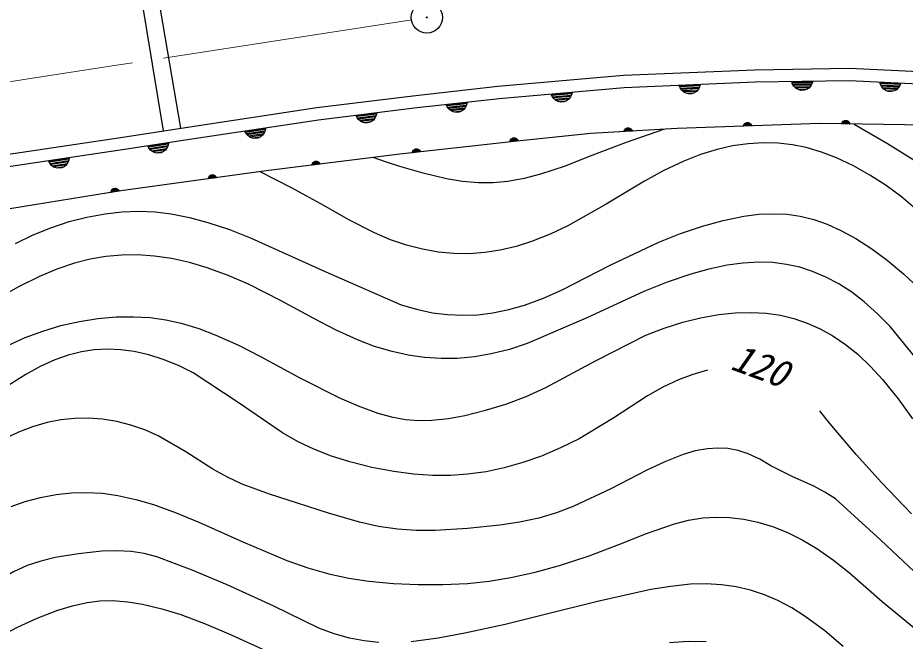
# Model space of a CAD drawing. Units: millimetres, scale not verified. Extents: x 40000 to 680000, y 20000 to 380000.
# Drawn here: x 435231 to 477632, y 263432 to 293204 of the extents above; entities that cross this region are included whole.
import ezdxf
from ezdxf.enums import TextEntityAlignment as Align

# ---------------------------------------------------------------- set-up
doc = ezdxf.new("R2010")
doc.units = ezdxf.units.MM
doc.header["$LTSCALE"] = 1000
doc.linetypes.add('CHAIN', pattern=[18.5, 12, -1.5, 3.5, -1.5])
doc.layers.add('M-BGD', color=7, linetype='Continuous', lineweight=25)
doc.layers.add('M-BMK', color=2, linetype='CHAIN', lineweight=13)
doc.styles.add('ＭＳ 明朝', font='')
doc.styles.get('ＭＳ 明朝').set_extended_font_data('MS Mincho')

# ---------------------------------------------------------------- blocks, each defined once
blk = doc.blocks.new('BUHIN1')
at = {"color": 7, "linetype": 'Continuous', "lineweight": 25}
for radius in [746, 22.5]:
    blk.add_circle((0, 0), radius, dxfattribs=at)
blk = doc.blocks.new('BUHIN186')
at = {"color": 7, "linetype": 'Continuous', "lineweight": 25}
for p, q in [((21, 190), (29, -189)), ((54, -179), (46, 181)), ((72, 166), (78, -162)), ((103, -144), (97, 147)), ((123, 123), (127, -119)), ((151, -71), (148, 78))]:
    blk.add_line(p, q, dxfattribs=at)
blk.add_lwpolyline([(-4, 200), (42, 185), (82, 163), (127, 125), (151, 81), (167, 34), (169, -28), (155, -75), (131, -119), (88, -159), (50, -184), (4, -200)], close=True, dxfattribs=at)
blk = doc.blocks.new('BUHIN189')
at = {"color": 7, "linetype": 'Continuous', "lineweight": 25}
for p, q in [((30, 189), (20, -191)), ((45, -181), (55, 179)), ((79, 163), (71, -166)), ((96, -149), (104, 142)), ((128, 118), (122, -124)), ((148, -78), (152, 71))]:
    blk.add_line(p, q, dxfattribs=at)
blk.add_lwpolyline([(5, 200), (51, 183), (89, 159), (132, 119), (155, 74), (169, 26), (167, -35), (151, -82), (126, -125), (81, -163), (41, -186), (-5, -200)], close=True, dxfattribs=at)

msp = doc.modelspace()

# ---------------------------------------------------------------- linework, layer by layer
at = {"layer": 'M-BGD'}
for p, q in [((441847, 294727), (443000, 287929)), ((442195, 287805), (441055, 294680)), ((458167, 289931), (464170, 290458)), ((464170, 290458), (470450, 290721)), ((470450, 290721), (474967, 290796)), ((474967, 290796), (478916, 290608)), ((470467, 290121), (464209, 289859)), ((474958, 290196), (470467, 290121)), ((473189, 290104), (472239, 290088)), ((472265, 290026), (473165, 290041)), ((478883, 290009), (474958, 290196)), ((477392, 290017), (476443, 290063)), ((454105, 289480), (458167, 289931)), ((464209, 289859), (458226, 289334)), ((467815, 289947), (466866, 289908)), ((466894, 289846), (467793, 289884)), ((467758, 289820), (466936, 289785)), ((466984, 289725), (467711, 289755)), ((467653, 289690), (467049, 289665)), ((467169, 289607), (467541, 289623)), ((473128, 289978), (472306, 289964)), ((472352, 289902), (473079, 289914)), ((473020, 289851), (472415, 289841)), ((472534, 289780), (472906, 289787)), ((476465, 289999), (477364, 289956)), ((477324, 289895), (476502, 289935)), ((476544, 289870), (477271, 289835)), ((477208, 289776), (476604, 289805)), ((476718, 289737), (477090, 289719)), ((449518, 288916), (454105, 289480)), ((458226, 289334), (454175, 288884)), ((461696, 289576), (460750, 289493)), ((460780, 289433), (461676, 289511)), ((461645, 289446), (460825, 289374)), ((460876, 289315), (461600, 289379)), ((461546, 289311), (460943, 289259)), ((461066, 289207), (461437, 289239)), ((443457, 287999), (449518, 288916)), ((454175, 288884), (449599, 288321)), ((456679, 289099), (455735, 288994)), ((455767, 288935), (456662, 289034)), ((456631, 288968), (455814, 288877)), ((455865, 288820), (456588, 288901)), ((456536, 288832), (455934, 288765)), ((456058, 288716), (456428, 288757)), ((452366, 288599), (451423, 288483)), ((451456, 288424), (452349, 288533)), ((452319, 288467), (451503, 288366)), ((451555, 288310), (452277, 288399)), ((440244, 287505), (443457, 287999)), ((449599, 288321), (443548, 287406)), ((452225, 288329), (451625, 288256)), ((451749, 288208), (452119, 288253)), ((466740, 287912), (462616, 287674)), ((464266, 287894), (464508, 287908)), ((464459, 287930), (464310, 287922)), ((473546, 288150), (466740, 287912)), ((469906, 288047), (470286, 288061)), ((470275, 288085), (469915, 288073)), ((469929, 288098), (470258, 288110)), ((470239, 288134), (469948, 288124)), ((469972, 288150), (470213, 288158)), ((470166, 288182), (470017, 288176)), ((478899, 288070), (473546, 288150)), ((474598, 288159), (474977, 288153)), ((474968, 288179), (474608, 288184)), ((474623, 288209), (474952, 288204)), ((474935, 288229), (474644, 288233)), ((474668, 288258), (474910, 288254)), ((474863, 288280), (474714, 288282)), ((433979, 286565), (440244, 287505)), ((447052, 287873), (446113, 287731)), ((446147, 287673), (447037, 287807)), ((447009, 287740), (446196, 287617)), ((446250, 287562), (446969, 287671)), ((446919, 287600), (446321, 287509)), ((446446, 287465), (446815, 287521)), ((462616, 287674), (459087, 287317)), ((464203, 287790), (464582, 287812)), ((464571, 287837), (464211, 287816)), ((464225, 287842), (464553, 287861)), ((464534, 287885), (464243, 287868)), ((443548, 287406), (440334, 286912)), ((442420, 287169), (441481, 287025)), ((441515, 286967), (442404, 287104)), ((459087, 287317), (453484, 286683)), ((440334, 286912), (434065, 285971)), ((442377, 287036), (441564, 286912)), ((441618, 286857), (442337, 286967)), ((442287, 286896), (441689, 286804)), ((441815, 286760), (442183, 286817)), ((453484, 286683), (447100, 285890)), ((437679, 286450), (436739, 286309)), ((436773, 286251), (437663, 286385)), ((437635, 286317), (436822, 286195)), ((436876, 286140), (437595, 286248)), ((449293, 286187), (449670, 286234)), ((449657, 286258), (449300, 286213)), ((449312, 286240), (449638, 286280)), ((449617, 286303), (449328, 286267)), ((449349, 286295), (449589, 286325)), ((449539, 286344), (449392, 286325)), ((437545, 286177), (436947, 286088)), ((437072, 286043), (437441, 286099)), ((447100, 285890), (440161, 284938)), ((444336, 285536), (444713, 285587)), ((444699, 285611), (444343, 285562)), ((444354, 285589), (444680, 285633)), ((444659, 285656), (444371, 285616)), ((444391, 285644), (444631, 285677)), ((444581, 285695), (444433, 285675)), ((440161, 284938), (433737, 283907))]:
    msp.add_line(p, q, dxfattribs=at)
for points in [[(473213, 290167), (473175, 290051), (473119, 289953), (473023, 289841), (472914, 289779), (472797, 289740), (472642, 289737), (472524, 289773), (472413, 289831), (472314, 289939), (472252, 290036), (472213, 290150)], [(477420, 290079), (477375, 289966), (477313, 289871), (477210, 289766), (477097, 289711), (476978, 289679), (476823, 289687), (476708, 289730), (476601, 289795), (476509, 289909), (476453, 290009), (476421, 290126)], [(461715, 289640), (461686, 289522), (461637, 289420), (461549, 289302), (461445, 289232), (461331, 289185), (461177, 289171), (461056, 289198), (460942, 289248), (460835, 289349), (460767, 289441), (460719, 289553)], [(467838, 290011), (467802, 289894), (467749, 289794), (467656, 289680), (467549, 289616), (467433, 289573), (467278, 289567), (467159, 289600), (467047, 289655), (466945, 289761), (466881, 289856), (466838, 289969)], [(456697, 289164), (456670, 289045), (456624, 288942), (456539, 288822), (456437, 288750), (456324, 288700), (456170, 288683), (456049, 288707), (455933, 288755), (455824, 288853), (455753, 288944), (455704, 289054)], [(452383, 288664), (452358, 288545), (452312, 288441), (452229, 288320), (452127, 288247), (452015, 288195), (451861, 288176), (451740, 288199), (451624, 288245), (451514, 288343), (451442, 288432), (451391, 288542)], [(447068, 287938), (447045, 287819), (447003, 287714), (446923, 287590), (446823, 287515), (446713, 287460), (446560, 287437), (446438, 287456), (446320, 287499), (446207, 287593), (446133, 287681), (446079, 287789)], [(464194, 287765), (464208, 287812), (464228, 287852), (464265, 287898), (464307, 287925), (464353, 287942), (464415, 287946), (464463, 287934), (464508, 287912), (464550, 287871), (464576, 287833), (464594, 287788)], [(469897, 288022), (469911, 288069), (469933, 288108), (469970, 288154), (470014, 288179), (470060, 288196), (470122, 288198), (470169, 288185), (470214, 288162), (470255, 288120), (470280, 288082), (470297, 288036)], [(474587, 288134), (474604, 288180), (474627, 288219), (474667, 288262), (474711, 288285), (474759, 288300), (474821, 288299), (474867, 288283), (474911, 288258), (474949, 288214), (474973, 288175), (474987, 288128)], [(442435, 287235), (442413, 287115), (442371, 287010), (442291, 286887), (442192, 286811), (442081, 286756), (441928, 286732), (441806, 286751), (441688, 286794), (441575, 286888), (441501, 286975), (441447, 287083)], [(437694, 286516), (437672, 286396), (437629, 286291), (437549, 286168), (437449, 286092), (437339, 286038), (437185, 286015), (437064, 286034), (436946, 286077), (436833, 286172), (436759, 286259), (436705, 286367)], [(449286, 286161), (449296, 286209), (449314, 286250), (449348, 286299), (449388, 286328), (449433, 286349), (449495, 286356), (449543, 286347), (449590, 286329), (449634, 286290), (449662, 286254), (449683, 286210)], [(444330, 285510), (444339, 285557), (444357, 285599), (444389, 285648), (444430, 285678), (444474, 285699), (444536, 285707), (444584, 285699), (444631, 285681), (444676, 285643), (444705, 285608), (444726, 285564)]]:
    msp.add_lwpolyline(points, close=True, dxfattribs=at)
for points in [[(475193, 288125), (476780, 287199), (478337, 286222)], [(466084, 287874), (464305, 287253), (462535, 286571), (461381, 286121), (460207, 285728), (459432, 285530), (458642, 285391), (457944, 285327), (457245, 285322), (456479, 285388), (455718, 285513), (454595, 285782), (453491, 286108), (452855, 286312), (452211, 286525)], [(478125, 284085), (477446, 284660), (476713, 285201), (475942, 285695), (475154, 286131), (474342, 286513), (473628, 286786), (472897, 287001), (472240, 287136), (471563, 287213), (470848, 287232), (470124, 287189), (469385, 287085), (468648, 286920), (467842, 286668), (467059, 286361), (466102, 285909), (465171, 285403), (463350, 284309), (461510, 283274), (460663, 282874), (459781, 282523), (459038, 282285), (458276, 282105), (457542, 281991), (456792, 281936), (456061, 281944), (455322, 282013), (454561, 282147), (453811, 282340), (453033, 282604), (452269, 282928), (451053, 283552), (449854, 284234), (448349, 285063), (446810, 285849)], [(435118, 282422), (435964, 282832), (436809, 283176), (437687, 283467), (438536, 283685), (439407, 283846), (440204, 283935), (441013, 283964), (441789, 283930), (442564, 283837), (443438, 283666), (444310, 283434), (445351, 283087), (446381, 282680), (449942, 281065), (453546, 279498), (454284, 279281), (455046, 279120), (455762, 279028), (456485, 278995), (457208, 279023), (457923, 279110), (458692, 279268), (459444, 279484), (460348, 279816), (461244, 280209), (463540, 281382), (465853, 282494), (466891, 282904), (467953, 283257), (468925, 283521), (469922, 283729), (470642, 283819), (471362, 283848), (471990, 283817), (472609, 283725), (473258, 283563), (473894, 283342), (474588, 283034), (475270, 282664), (476035, 282174), (476762, 281635), (477542, 280983), (478275, 280292)], [(478592, 276389), (476908, 278455), (476310, 279071), (475667, 279646), (475083, 280093), (474462, 280493), (473845, 280821), (473204, 281092), (472592, 281288), (471957, 281428), (471304, 281509), (470633, 281530), (469878, 281489), (469125, 281387), (468249, 281201), (467388, 280957), (466252, 280571), (465140, 280130), (462381, 278866), (459568, 277643), (458722, 277369), (457854, 277151), (457049, 277014), (456231, 276936), (455456, 276927), (454670, 276978), (453889, 277089), (453111, 277261), (452277, 277512), (451457, 277822), (450404, 278302), (449372, 278838), (447823, 279687), (446248, 280483), (445283, 280901), (444279, 281270), (443442, 281514), (442580, 281702), (441769, 281819), (440956, 281875), (440203, 281869), (439446, 281802), (438690, 281670), (437944, 281479), (437098, 281195), (436262, 280850), (435294, 280376), (434349, 279846)], [(434785, 277576), (435588, 277937), (436423, 278245), (437287, 278501), (438178, 278702), (439053, 278838), (439938, 278916), (440753, 278930), (441563, 278883), (442303, 278781), (443044, 278617), (443876, 278366), (444700, 278054), (445771, 277567), (446829, 277021), (448704, 276011), (450600, 275059), (451502, 274665), (452437, 274323), (453084, 274145), (453751, 274025), (454376, 273977), (455015, 273989), (455805, 274073), (456589, 274218), (457577, 274461), (458544, 274760), (459517, 275125), (460467, 275546), (462838, 276822), (465244, 278046), (466114, 278386), (467005, 278669), (467855, 278878), (468728, 279030), (469510, 279111), (470292, 279132), (470983, 279094), (471668, 278995), (472311, 278839), (472939, 278624), (473564, 278346), (474170, 278011), (474785, 277595), (475363, 277132), (475976, 276558), (476553, 275935), (477292, 275009), (477984, 274047)], [(468183, 276368), (467482, 276173), (466795, 275920), (466045, 275561), (465318, 275146), (463702, 274102), (462046, 273103), (461159, 272661), (460249, 272274), (459366, 271963), (458468, 271710), (457606, 271527), (456723, 271403), (455900, 271343), (455062, 271343), (454131, 271407), (453194, 271532), (452142, 271732), (451094, 271993), (450223, 272269), (449377, 272601), (448622, 272961), (447887, 273380), (445767, 274836), (443604, 276248), (442906, 276596), (442180, 276890), (441497, 277107), (440797, 277266), (440150, 277354), (439504, 277381), (438886, 277346), (438278, 277251), (437635, 277088), (436997, 276862), (436301, 276547), (435612, 276169), (434812, 275652)], [(477935, 269509), (476501, 271005), (475289, 272343), (474123, 273720), (473833, 274075), (473544, 274431)], [(478592, 266255), (476466, 268265), (474300, 270227), (473794, 270556), (473257, 270833), (472224, 271291), (471218, 271802), (470691, 272119), (470123, 272388), (469653, 272536), (469161, 272628), (468674, 272656), (468178, 272623), (467598, 272516), (467025, 272350), (466147, 272003), (465289, 271600), (463567, 270714), (461802, 269875), (460970, 269563), (460120, 269309), (459207, 269112), (458268, 268971), (456719, 268817), (455166, 268723), (454268, 268720), (453376, 268777), (452463, 268917), (451558, 269116), (450074, 269540), (448592, 270025), (447261, 270453), (445960, 270933), (445247, 271263), (444553, 271650), (443268, 272468), (441944, 273240), (441308, 273523), (440639, 273755), (439971, 273923), (439281, 274035), (438617, 274084), (437953, 274072), (437296, 274003), (436637, 273874), (435940, 273672), (435259, 273411), (434532, 273065)], [(434917, 269858), (435588, 270102), (436318, 270300), (437061, 270439), (437799, 270518), (438539, 270537), (439276, 270495), (440018, 270392), (440877, 270205), (441721, 269960), (442806, 269570), (443885, 269119), (445986, 268171), (448092, 267287), (449085, 266939), (450098, 266648), (451041, 266444), (451999, 266298), (453177, 266189), (454363, 266140), (455538, 266137), (456710, 266194), (457754, 266302), (458787, 266469), (459952, 266729), (461110, 267048), (462528, 267516), (463951, 268049), (465271, 268573), (466609, 269039), (467283, 269210), (467966, 269321), (468591, 269362), (469232, 269344), (469914, 269261), (470591, 269116), (471296, 268903), (471982, 268632), (472713, 268270), (473406, 267860), (474202, 267306), (474961, 266705), (476528, 265333), (478138, 264004)], [(452485, 263373), (451781, 263448), (451073, 263585), (450340, 263790), (449616, 264056), (447438, 265118), (445236, 266124), (443570, 266822), (441882, 267462), (441276, 267620), (440651, 267720), (439957, 267753), (439246, 267726), (438129, 267605), (437013, 267424), (436334, 267261), (435677, 267041), (435030, 266742), (434399, 266384), (430558, 263693), (426780, 260972)], [(474673, 263181), (473786, 263921), (472858, 264616), (472219, 265023), (471547, 265379), (470909, 265650), (470238, 265868), (469552, 266028), (468856, 266128), (468119, 266169), (467370, 266149), (466424, 266053), (465471, 265896), (462935, 265332), (460429, 264713), (458516, 264233), (456589, 263812), (455317, 263581), (454023, 263407)], [(433229, 262996), (434209, 263576), (435218, 264104), (436166, 264535), (437142, 264912), (437841, 265127), (438553, 265284), (439156, 265356), (439774, 265369), (440483, 265317), (441188, 265205), (442116, 264982), (443024, 264702), (444238, 264247), (445433, 263736), (447073, 262989)], [(466367, 263379), (467258, 263433), (468122, 263425)]]:
    msp.add_lwpolyline(points, dxfattribs=at)
at = {"layer": 'M-BMK'}
for p, q in [((454059, 293100), (439740, 290900)), ((439740, 290900), (417532, 287465))]:
    msp.add_line(p, q, dxfattribs=at)

# ---------------------------------------------------------------- block references
at = {"layer": 'M-BGD', "rotation": 97.99101}
for name, p in [('BUHIN1', (454779, 293219)), ('BUHIN189', (458941, 287301)), ('BUHIN189', (454280, 286773)), ('BUHIN186', (439876, 284892))]:
    msp.add_blockref(name, p, dxfattribs=at)

# ---------------------------------------------------------------- texts
at = {"layer": 'M-BGD', "style": 'ＭＳ 明朝', "oblique": 15}
msp.add_text('120', height=1320, rotation=339.9, dxfattribs=at).set_placement((469078, 276071), align=Align.BOTTOM_LEFT)

doc.saveas('drawing.dxf')
